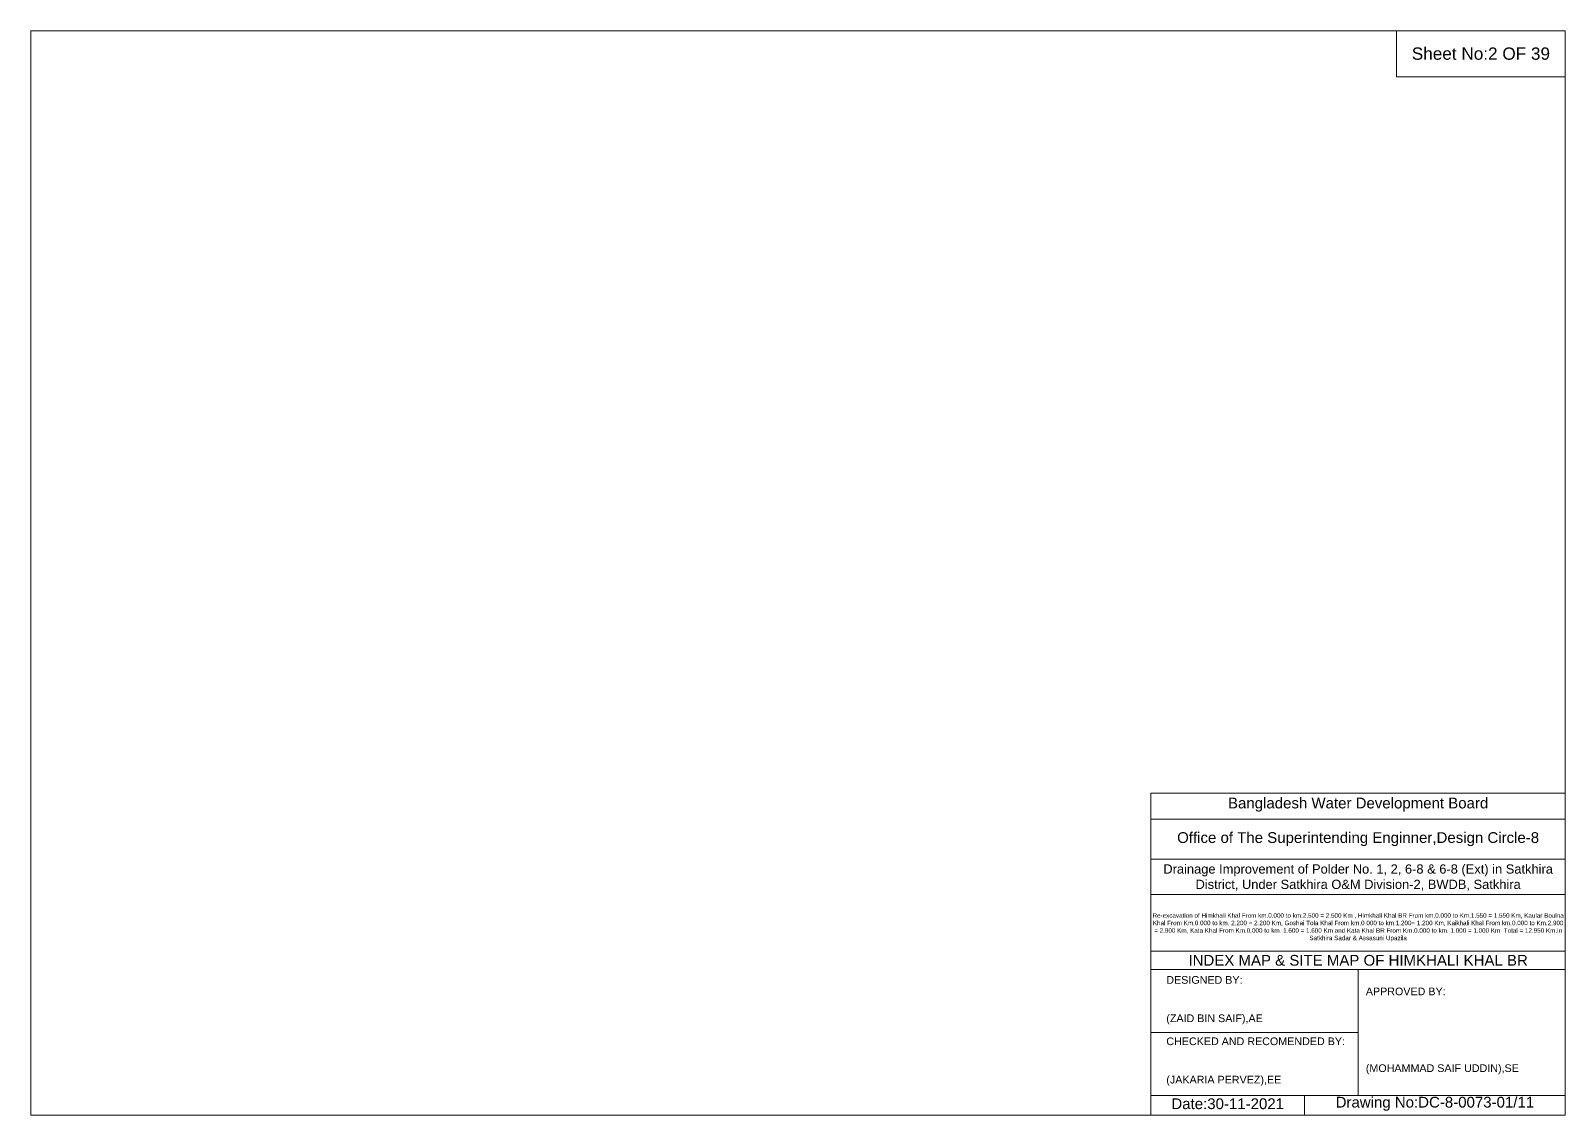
# Model space of a CAD drawing. Header units: inches. Extents: x 93000 to 486000, y -4242 to 0.
# Drawn here: x 110000 to 116000, y -4242 to 0 of the extents above; entities that cross this region are included whole.
import ezdxf

# ---------------------------------------------------------------- set-up
doc = ezdxf.new("R2010")
doc.units = ezdxf.units.IN
doc.header["$LTSCALE"] = 7
doc.header["$MEASUREMENT"] = 0
doc.layers.add('Cross section Data Border', color=7, linetype='Continuous', lineweight=9)
doc.styles.get("Standard").update_dxf_attribs({"font": 'arial.ttf'})

msp = doc.modelspace()

# ---------------------------------------------------------------- linework, layer by layer
at = {"layer": 'Cross section Data Border'}
for points in [[(110000, 0), (116000, 0), (116000, -4242), (110000, -4242)], [(115340, 0), (116000, 0), (116000, -180), (115340, -180)]]:
    msp.add_lwpolyline(points, close=True, dxfattribs=at)
for points in [[(114380, -4242), (114380, -2982), (116000, -2982)], [(114380, -3084), (116000, -3084)], [(114380, -3240), (116000, -3240)], [(114380, -3378), (116000, -3378)], [(114380, -3600), (116000, -3600)], [(114380, -3672), (116000, -3672)], [(115190, -3672), (115190, -4164)], [(114380, -3918), (115190, -3918)], [(114380, -4164), (116000, -4164)], [(114980, -4164), (114980, -4242)]]:
    msp.add_lwpolyline(points, dxfattribs=at)

# ---------------------------------------------------------------- texts
at = {"layer": 'Cross section Data Border', "attachment_point": 5}
for s, insert, char_height in [('Sheet No:2 OF 39', (115670, -90), 48), ('Bangladesh Water Development Board', (115190, -3027), 42), ('Office of The Superintending Enginner,Design Circle-8', (115190, -3162), 42)]:
    msp.add_mtext(s, dxfattribs=dict(at, insert=insert, char_height=char_height))
at = {"layer": 'Cross section Data Border'}
for s, insert, char_height, width, attachment_point in [('Drainage Improvement of Polder No. 1, 2, 6-8 & 6-8 (Ext) in Satkhira District, Under Satkhira O&M Division-2, BWDB, Satkhira', (115190, -3312), 36, 1680, 5), ('Re-excavation of Himkhali Khal From km.0.000 to km.2.500 = 2.500 Km , Himkhali Khal BR From km.0.000 to Km.1.550 = 1.550 Km, Kaular Boulna Khal From Km.0.000 to km. 2.200 = 2.200 Km, Goshai Tola Khal From km.0.000 to km.1.200= 1.200 Km, Kaikhali Khal From km.0.000 to Km.2.900 = 2.900 Km, Kata Khal From Km.0.000 to km. 1.600 = 1.600 Km and Kata Khal BR From Km.0.000 to km. 1.000 = 1.000 Km  Total = 12.950 Km.in Satkhira Sadar & Assasuni Upazila', (115190, -3507), 17.611, 1620, 5), ('INDEX MAP & SITE MAP OF HIMKHALI KHAL BR', (115190, -3636), 42, 1680, 5), ('DESIGNED BY:^J^J^J(ZAID BIN SAIF),AE', (114440, -3792), 30, 840, 4), ('APPROVED BY:^J^J^J^J^J^J(MOHAMMAD SAIF UDDIN),SE', (115220, -3912), 30, 840, 4), ('CHECKED AND RECOMENDED BY:^J^J^J(JAKARIA PERVEZ),EE', (114440, -4032), 30, 840, 4), ('Date:30-11-2021', (114680, -4197), 42, 840, 5), ('Drawing No:DC-8-0073-01/11', (115490, -4197), 42, 1320, 5)]:
    msp.add_mtext(s, dxfattribs=dict(at, insert=insert, char_height=char_height, width=width, attachment_point=attachment_point))

doc.saveas('drawing.dxf')
